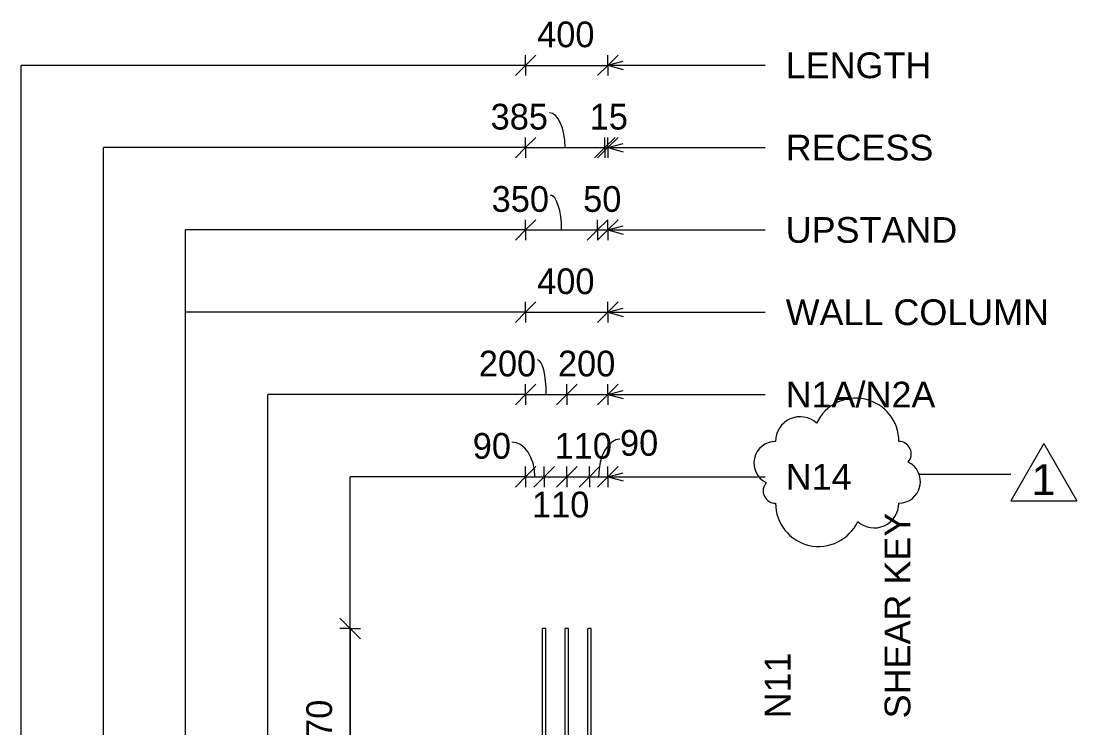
# Model space of a CAD drawing. Header units: millimetres. Extents: x -14784 to 1566, y -2747 to 9321.
# Drawn here: x -3568 to 1566, y 4147 to 7582 of the extents above; entities that cross this region are included whole.
import ezdxf

# ---------------------------------------------------------------- set-up
doc = ezdxf.new("R2010")
doc.units = ezdxf.units.MM
for name, color, linetype, lineweight in [('A-ANNO-DIMS', 211, 'Continuous', 9), ('A-ANNO-DIMS-50', 211, 'Continuous', 9), ('A-DETL-MBND', 5, 'Continuous', 18), ('G-ANNO-REVC', 71, 'Continuous', 9), ('G-ANNO-REVC-IDEN', 71, 'Continuous', 9), ('G-ANNO-TEXT', 231, 'Continuous', 9), ('S-RBAR', 171, 'Continuous', 18)]:
    doc.layers.add(name, color=color, linetype=linetype, lineweight=lineweight)
doc.styles.add('Arial_1', font='arial.ttf', dxfattribs={"height": 125})
doc.styles.add('Arial_2', font='arial.ttf', dxfattribs={"height": 150})
doc.styles.add('Nirmala UI Semilight', font='NirmalaS.ttf', dxfattribs={"height": 125})
doc.dimstyles.new('Arrow_Filled_-_2_5_NI_UI', dxfattribs={"dimscale": 304.8, "dimtxt": 130.920493, "dimasz": 0.328084, "dimexe": 0.164042, "dimexo": 0.0625, "dimgap": 0.164042, "dimtad": 1, "dimdec": 4, "dimzin": 0, "dimdsep": 46, "dimtxsty": 'Nirmala UI Semilight', "dimblk1": 'OBLIQUE', "dimblk2": 'OBLIQUE', "dimsah": 1, "dimcen": 0.09, "dimazin": 0, "dimtfac": 1, "dimtdec": 4, "dimtix": 1, "dimtmove": 1, "dimatfit": 3, "dimfxl": 0.164042, "dimfxlon": 1, "dimtvp": 1, "dimtolj": 1, "dimtzin": 0, "dimarcsym": 2})
doc.dimstyles.new('Arrow_Filled_-_2_5_NI_UI_1', dxfattribs={"dimscale": 304.8, "dimtxt": 130.920493, "dimasz": 0.328084, "dimexe": 0.164042, "dimexo": 0.0625, "dimgap": 0.164042, "dimtad": 1, "dimdec": 4, "dimzin": 0, "dimdsep": 46, "dimtxsty": 'Nirmala UI Semilight', "dimblk1": 'OBLIQUE', "dimblk2": 'OBLIQUE', "dimsah": 1, "dimcen": 0.09, "dimazin": 0, "dimtfac": 1, "dimtdec": 4, "dimtix": 1, "dimtmove": 0, "dimatfit": 3, "dimfxl": 0.164042, "dimfxlon": 1, "dimtvp": 1, "dimtolj": 1, "dimtzin": 0, "dimarcsym": 2})
doc.dimstyles.new('Arrow_Filled_-_2_5_NI_UI_2', dxfattribs={"dimscale": 304.8, "dimtxt": 130.920493, "dimasz": 0.328084, "dimexe": 0.164042, "dimexo": 0.0625, "dimgap": 0.164042, "dimtad": 1, "dimdec": 4, "dimzin": 0, "dimdsep": 46, "dimtxsty": 'Nirmala UI Semilight', "dimblk1": 'OBLIQUE', "dimblk2": 'OBLIQUE', "dimsah": 1, "dimcen": 0.09, "dimazin": 0, "dimtfac": 1, "dimtdec": 4, "dimtix": 1, "dimtmove": 2, "dimatfit": 3, "dimfxl": 0.164042, "dimfxlon": 1, "dimtvp": 1, "dimtolj": 1, "dimtzin": 0, "dimarcsym": 2})

# ---------------------------------------------------------------- blocks, each defined once
blk = doc.blocks.new('DIMBLOCK103-Elevation Right')
at = {"layer": 'A-ANNO-DIMS-50'}
for p, q in [((-1967.7, 4630.3), (-2017.7, 4680.3)), ((-1967.7, 4630.3), (-2017.7, 4630.3)), ((-1967.7, 4630.3), (-1967.7, 3660.3)), ((-1967.7, 4630.3), (-1917.7, 4580.3)), ((-1967.7, 4630.3), (-1917.7, 4630.3)), ((-1967.7, 3660.3), (-2017.7, 3710.3)), ((-1967.7, 3660.3), (-2017.7, 3660.3)), ((-1967.7, 3660.3), (-1917.7, 3610.3)), ((-1967.7, 3660.3), (-1917.7, 3660.3))]:
    blk.add_line(p, q, dxfattribs=at)
at = {"layer": 'A-ANNO-DIMS-50', "color": 0, "insert": (-2180.8, 4004.9), "char_height": 125, "width": 337.061, "attachment_point": 1, "rotation": 90, "line_spacing_factor": 1.142579, "style": 'Nirmala UI Semilight'}
blk.add_mtext('970', dxfattribs=at)
blk = doc.blocks.new('_Oblique')
at = {"color": 0, "linetype": 'ByBlock', "lineweight": -2}
blk.add_line((-0.5, -0.5), (0.5, 0.5), dxfattribs=at)
blk = doc.blocks.new('DIMBLOCK106-Elevation Right')
at = {"layer": 'A-ANNO-DIMS-50'}
for p, q in [((-1114.4, 5366.9), (-1064.4, 5416.9)), ((-1114.4, 5366.9), (-1114.4, 5416.9)), ((-1024.4, 5366.9), (-974.4, 5416.9)), ((-1024.4, 5366.9), (-1024.4, 5416.9)), ((-1114.4, 5366.9), (-1164.4, 5316.9)), ((-1114.4, 5366.9), (-1024.4, 5366.9)), ((-1114.4, 5366.9), (-1114.4, 5316.9)), ((-1024.4, 5366.9), (-1074.4, 5316.9)), ((-1024.4, 5366.9), (-1024.4, 5316.9))]:
    blk.add_line(p, q, dxfattribs=at)
blk.add_ellipse((-1181.2, 5366.9), major_axis=(0, 169), ratio=0.661744, start_param=4.712389, end_param=6.283185, dxfattribs=at)
at = {"layer": 'A-ANNO-DIMS-50', "color": 0, "insert": (-1371.6, 5580), "char_height": 125, "width": 228.516, "attachment_point": 1, "rotation": 359.9997, "line_spacing_factor": 1.142579, "style": 'Nirmala UI Semilight'}
blk.add_mtext('90', dxfattribs=at)
blk = doc.blocks.new('DIMBLOCK107-Elevation Right')
at = {"layer": 'A-ANNO-DIMS-50'}
for p, q in [((-1024.4, 5366.9), (-974.4, 5416.9)), ((-1024.4, 5366.9), (-1024.4, 5416.9)), ((-914.4, 5366.9), (-864.4, 5416.9)), ((-914.4, 5366.9), (-914.4, 5416.9)), ((-1024.4, 5366.9), (-1074.4, 5316.9)), ((-1024.4, 5366.9), (-914.4, 5366.9)), ((-1024.4, 5366.9), (-1024.4, 5316.9)), ((-914.4, 5366.9), (-964.4, 5316.9)), ((-914.4, 5366.9), (-914.4, 5316.9))]:
    blk.add_line(p, q, dxfattribs=at)
at = {"layer": 'A-ANNO-DIMS-50', "color": 0, "insert": (-1083.6, 5294.9), "char_height": 125, "width": 274.219, "attachment_point": 1, "rotation": 359.9997, "line_spacing_factor": 1.142579, "style": 'Nirmala UI Semilight'}
blk.add_mtext('110', dxfattribs=at)
blk = doc.blocks.new('DIMBLOCK108-Elevation Right')
at = {"layer": 'A-ANNO-DIMS-50'}
for p, q in [((-914.4, 5366.9), (-864.4, 5416.9)), ((-914.4, 5366.9), (-914.4, 5416.9)), ((-804.4, 5366.9), (-754.4, 5416.9)), ((-804.4, 5366.9), (-804.4, 5416.9)), ((-914.4, 5366.9), (-964.4, 5316.9)), ((-914.4, 5366.9), (-804.4, 5366.9)), ((-914.4, 5366.9), (-914.4, 5316.9)), ((-804.4, 5366.9), (-854.4, 5316.9)), ((-804.4, 5366.9), (-804.4, 5316.9))]:
    blk.add_line(p, q, dxfattribs=at)
at = {"layer": 'A-ANNO-DIMS-50', "color": 0, "insert": (-973.6, 5580), "char_height": 125, "width": 274.219, "attachment_point": 1, "rotation": 359.9997, "line_spacing_factor": 1.142579, "style": 'Nirmala UI Semilight'}
blk.add_mtext('110', dxfattribs=at)
blk = doc.blocks.new('DIMBLOCK109-Elevation Right')
at = {"layer": 'A-ANNO-DIMS-50'}
for p, q in [((-804.4, 5366.9), (-754.4, 5416.9)), ((-804.4, 5366.9), (-804.4, 5416.9)), ((-714.4, 5366.9), (-664.4, 5416.9)), ((-714.4, 5366.9), (-714.4, 5416.9)), ((-804.4, 5366.9), (-854.4, 5316.9)), ((-804.4, 5366.9), (-714.4, 5366.9)), ((-804.4, 5366.9), (-804.4, 5316.9)), ((-714.4, 5366.9), (-764.4, 5316.9)), ((-714.4, 5366.9), (-714.4, 5316.9))]:
    blk.add_line(p, q, dxfattribs=at)
blk.add_ellipse((-655.5, 5366.9), major_axis=(0, 183.4), ratio=0.566228, start_param=0, end_param=1.570796, dxfattribs=at)
at = {"layer": 'A-ANNO-DIMS-50', "color": 0, "insert": (-655.5, 5594.4), "char_height": 125, "width": 228.516, "attachment_point": 1, "rotation": 359.9997, "line_spacing_factor": 1.142579, "style": 'Nirmala UI Semilight'}
blk.add_mtext('90', dxfattribs=at)
blk = doc.blocks.new('DIMBLOCK110-Elevation Right')
at = {"layer": 'A-ANNO-DIMS-50'}
for p, q in [((-1114.4, 5766.9), (-1064.4, 5816.9)), ((-1114.4, 5766.9), (-1114.4, 5816.9)), ((-914.4, 5766.9), (-864.4, 5816.9)), ((-914.4, 5766.9), (-914.4, 5816.9)), ((-1114.4, 5766.9), (-1164.4, 5716.9)), ((-1114.4, 5766.9), (-914.4, 5766.9)), ((-1114.4, 5766.9), (-1114.4, 5716.9)), ((-914.4, 5766.9), (-964.4, 5716.9)), ((-914.4, 5766.9), (-914.4, 5716.9))]:
    blk.add_line(p, q, dxfattribs=at)
blk.add_ellipse((-1056.4, 5766.9), major_axis=(0, 169), ratio=0.248852, start_param=4.712389, end_param=6.283185, dxfattribs=at)
at = {"layer": 'A-ANNO-DIMS-50', "color": 0, "insert": (-1342.1, 5980), "char_height": 125, "width": 342.774, "attachment_point": 1, "rotation": 359.9997, "line_spacing_factor": 1.142579, "style": 'Nirmala UI Semilight'}
blk.add_mtext('200', dxfattribs=at)
blk = doc.blocks.new('DIMBLOCK111-Elevation Right')
at = {"layer": 'A-ANNO-DIMS-50'}
for p, q in [((-914.4, 5766.9), (-864.4, 5816.9)), ((-914.4, 5766.9), (-914.4, 5816.9)), ((-714.4, 5766.9), (-664.4, 5816.9)), ((-714.4, 5766.9), (-714.4, 5816.9)), ((-914.4, 5766.9), (-964.4, 5716.9)), ((-914.4, 5766.9), (-714.4, 5766.9)), ((-914.4, 5766.9), (-914.4, 5716.9)), ((-714.4, 5766.9), (-764.4, 5716.9)), ((-714.4, 5766.9), (-714.4, 5716.9))]:
    blk.add_line(p, q, dxfattribs=at)
at = {"layer": 'A-ANNO-DIMS-50', "color": 0, "insert": (-957.2, 5980), "char_height": 125, "width": 342.774, "attachment_point": 1, "rotation": 359.9997, "line_spacing_factor": 1.142579, "style": 'Nirmala UI Semilight'}
blk.add_mtext('200', dxfattribs=at)
blk = doc.blocks.new('DIMBLOCK117-Elevation Right')
at = {"layer": 'A-ANNO-DIMS-50'}
for p, q in [((-1114.4, 6566.7), (-1064.4, 6616.7)), ((-1114.4, 6566.7), (-1114.4, 6616.7)), ((-764.4, 6566.7), (-714.4, 6616.7)), ((-764.4, 6566.7), (-764.4, 6616.7)), ((-1114.4, 6566.7), (-1164.4, 6516.7)), ((-1114.4, 6566.7), (-764.4, 6566.7)), ((-1114.4, 6566.7), (-1114.4, 6516.7)), ((-764.4, 6566.7), (-814.4, 6516.7)), ((-764.4, 6566.7), (-764.4, 6516.7))]:
    blk.add_line(p, q, dxfattribs=at)
blk.add_ellipse((-994, 6566.7), major_axis=(0, 169), ratio=0.323018, start_param=4.712389, end_param=6.283185, dxfattribs=at)
at = {"layer": 'A-ANNO-DIMS-50', "color": 0, "insert": (-1279.6, 6779.8), "char_height": 125, "width": 342.774, "attachment_point": 1, "rotation": 359.9997, "line_spacing_factor": 1.142579, "style": 'Nirmala UI Semilight'}
blk.add_mtext('350', dxfattribs=at)
blk = doc.blocks.new('DIMBLOCK118-Elevation Right')
at = {"layer": 'A-ANNO-DIMS-50'}
for p, q in [((-764.4, 6566.7), (-714.4, 6616.7)), ((-764.4, 6566.7), (-764.4, 6616.7)), ((-714.4, 6566.7), (-664.4, 6616.7)), ((-714.4, 6566.7), (-714.4, 6616.7)), ((-764.4, 6566.7), (-814.4, 6516.7)), ((-764.4, 6566.7), (-714.4, 6566.7)), ((-714.4, 6566.7), (-764.4, 6516.7)), ((-764.4, 6566.7), (-764.4, 6516.7)), ((-714.4, 6566.7), (-714.4, 6516.7))]:
    blk.add_line(p, q, dxfattribs=at)
at = {"layer": 'A-ANNO-DIMS-50', "color": 0, "insert": (-834.6, 6779.8), "char_height": 125, "width": 228.516, "attachment_point": 1, "rotation": 359.9997, "line_spacing_factor": 1.142579, "style": 'Nirmala UI Semilight'}
blk.add_mtext('50', dxfattribs=at)
blk = doc.blocks.new('DIMBLOCK119-Elevation Right')
at = {"layer": 'A-ANNO-DIMS-50'}
for p, q in [((-1114.4, 6166.9), (-1064.4, 6216.9)), ((-1114.4, 6166.9), (-1114.4, 6216.9)), ((-714.4, 6166.9), (-664.4, 6216.9)), ((-714.4, 6166.9), (-714.4, 6216.9)), ((-1114.4, 6166.9), (-1164.4, 6116.9)), ((-1114.4, 6166.9), (-714.4, 6166.9)), ((-1114.4, 6166.9), (-1114.4, 6116.9)), ((-714.4, 6166.9), (-764.4, 6116.9)), ((-714.4, 6166.9), (-714.4, 6116.9))]:
    blk.add_line(p, q, dxfattribs=at)
at = {"layer": 'A-ANNO-DIMS-50', "color": 0, "insert": (-1058.4, 6380), "char_height": 125, "width": 345.63, "attachment_point": 1, "rotation": 359.9997, "line_spacing_factor": 1.142579, "style": 'Nirmala UI Semilight'}
blk.add_mtext('400', dxfattribs=at)
blk = doc.blocks.new('DIMBLOCK120-Elevation Right')
at = {"layer": 'A-ANNO-DIMS-50'}
for p, q in [((-1114.4, 6966.7), (-1064.4, 7016.7)), ((-1114.4, 6966.7), (-1114.4, 7016.7)), ((-729.4, 6966.7), (-679.4, 7016.7)), ((-729.4, 6966.7), (-729.4, 7016.7)), ((-1114.4, 6966.7), (-1164.4, 6916.7)), ((-1114.4, 6966.7), (-729.4, 6966.7)), ((-1114.4, 6966.7), (-1114.4, 6916.7)), ((-729.4, 6966.7), (-779.4, 6916.7)), ((-729.4, 6966.7), (-729.4, 6916.7))]:
    blk.add_line(p, q, dxfattribs=at)
blk.add_ellipse((-999, 6966.7), major_axis=(0, 169), ratio=0.456433, start_param=4.712389, end_param=6.283185, dxfattribs=at)
at = {"layer": 'A-ANNO-DIMS-50', "color": 0, "insert": (-1284.6, 7179.8), "char_height": 125, "width": 342.774, "attachment_point": 1, "rotation": 359.9997, "line_spacing_factor": 1.142579, "style": 'Nirmala UI Semilight'}
blk.add_mtext('385', dxfattribs=at)
blk = doc.blocks.new('DIMBLOCK121-Elevation Right')
at = {"layer": 'A-ANNO-DIMS-50'}
for p, q in [((-729.4, 6966.7), (-679.4, 7016.7)), ((-729.4, 6966.7), (-729.4, 7016.7)), ((-714.4, 6966.7), (-664.4, 7016.7)), ((-714.4, 6966.7), (-714.4, 7016.7)), ((-729.4, 6966.7), (-779.4, 6916.7)), ((-714.4, 6966.7), (-764.4, 6916.7)), ((-729.4, 6966.7), (-714.4, 6966.7)), ((-729.4, 6966.7), (-729.4, 6916.7)), ((-714.4, 6966.7), (-714.4, 6916.7))]:
    blk.add_line(p, q, dxfattribs=at)
at = {"layer": 'A-ANNO-DIMS-50', "color": 0, "insert": (-802.8, 7179.8), "char_height": 125, "width": 194.238, "attachment_point": 1, "rotation": 359.9997, "line_spacing_factor": 1.142579, "style": 'Nirmala UI Semilight'}
blk.add_mtext('15', dxfattribs=at)
blk = doc.blocks.new('DIMBLOCK122-Elevation Right')
at = {"layer": 'A-ANNO-DIMS-50'}
for p, q in [((-1114.4, 7366.7), (-1064.4, 7416.7)), ((-1114.4, 7366.7), (-1114.4, 7416.7)), ((-714.4, 7366.7), (-664.4, 7416.7)), ((-714.4, 7366.7), (-714.4, 7416.7)), ((-1114.4, 7366.7), (-1164.4, 7316.7)), ((-1114.4, 7366.7), (-714.4, 7366.7)), ((-1114.4, 7366.7), (-1114.4, 7316.7)), ((-714.4, 7366.7), (-764.4, 7316.7)), ((-714.4, 7366.7), (-714.4, 7316.7))]:
    blk.add_line(p, q, dxfattribs=at)
at = {"layer": 'A-ANNO-DIMS-50', "color": 0, "insert": (-1058.4, 7579.8), "char_height": 125, "width": 345.63, "attachment_point": 1, "rotation": 359.9997, "line_spacing_factor": 1.142579, "style": 'Nirmala UI Semilight'}
blk.add_mtext('400', dxfattribs=at)
blk = doc.blocks.new('Family - ___-3173356-Elevation Right')
at = {"layer": 'G-ANNO-REVC'}
for centre, radius, start, end in [((14318.8, 5538.9), 210, 360, 154.7912), ((14048.8, 5538.9), 120, 48.1897, 180), ((13928.8, 5433.9), 105, 90, 244.7912), ((14528.8, 5478.9), 60, 318.1897, 90), ((14528.8, 5343.9), 105, 270, 64.7912), ((13928.8, 5298.9), 60, 138.1897, 270), ((14138.8, 5238.9), 210, 180, 334.7912), ((14408.8, 5238.9), 120, 228.1897, 0)]:
    blk.add_arc(centre, radius, start, end, dxfattribs=at)
blk = doc.blocks.new('M_Revision Tag - M_Revision Tag-33754-Elevation Right')
at = {"layer": 'G-ANNO-REVC-IDEN'}
for p, q in [((15233.9, 5528.5), (15073.5, 5250.6)), ((15233.9, 5528.5), (15394.3, 5250.6)), ((15073.5, 5250.6), (15394.3, 5250.6))]:
    blk.add_line(p, q, dxfattribs=at)

msp = doc.modelspace()

# ---------------------------------------------------------------- linework, layer by layer
at = {"layer": 'A-DETL-MBND'}
for p, q in [((-3567.69117, 3660.32748), (-3567.69117, 7366.71961)), ((-1114.35655, 7366.71961), (-3567.69117, 7366.71961)), ((-3167.69117, 3660.32537), (-3167.69117, 6966.71961)), ((-1114.35865, 6966.71961), (-3167.69117, 6966.71961)), ((-2767.69117, 3660.32327), (-2767.69117, 6566.71961)), ((-1114.36075, 6566.71961), (-2767.69117, 6566.71961)), ((-1114.36285, 6166.947), (-2767.69117, 6166.947)), ((-2367.69117, 3660.32117), (-2367.69117, 5766.947)), ((-1114.36495, 5766.947), (-2367.69117, 5766.947)), ((-1967.69117, 3660.31907), (-1967.69117, 5366.947)), ((-1114.36705, 5366.947), (-1967.69117, 5366.947))]:
    msp.add_line(p, q, dxfattribs=at)
at = {"layer": 'G-ANNO-REVC-IDEN'}
msp.add_line((796.34343, 5380.36644), (1245.42776, 5380.36644), dxfattribs=at)
at = {"layer": 'G-ANNO-TEXT', "color": 250}
for p, q in [((-714.36944, 7366.94898), (-639.36933, 7387.04478)), ((-714.36944, 7366.94898), (-639.36954, 7346.8524)), ((-714.36944, 7366.94898), (50.24754, 7366.94496)), ((-714.37154, 6966.94898), (-639.37143, 6987.04478)), ((-714.37154, 6966.94898), (-639.37165, 6946.8524)), ((-714.37154, 6966.94898), (50.24544, 6966.94496)), ((-714.37364, 6566.94898), (-639.37354, 6587.04478)), ((-714.37364, 6566.94898), (-639.37375, 6546.8524)), ((-714.37364, 6566.94898), (50.24334, 6566.94496)), ((-714.37574, 6166.94898), (-639.37564, 6187.04478)), ((-714.37574, 6166.94898), (-639.37585, 6146.8524)), ((-714.37574, 6166.94898), (50.24123, 6166.94496)), ((-714.37784, 5766.94898), (-639.37774, 5787.04478)), ((-714.37784, 5766.94898), (-639.37795, 5746.8524)), ((-714.37784, 5766.94898), (50.23913, 5766.94496)), ((-714.37995, 5366.94898), (-639.37984, 5387.04478)), ((-714.37995, 5366.94898), (-639.38005, 5346.8524)), ((-714.37995, 5366.94898), (50.23703, 5366.94496))]:
    msp.add_line(p, q, dxfattribs=at)
at = {"layer": 'S-RBAR'}
for p, q in [((-1032.38059, 3039.84516), (-1032.37224, 4630.31297)), ((-1016.37224, 4630.31288), (-1032.37224, 4630.31297)), ((-1016.38059, 3039.84507), (-1016.37224, 4630.31288)), ((-922.3806, 3039.84458), (-922.37224, 4630.31239)), ((-906.37224, 4630.3123), (-922.37224, 4630.31239)), ((-906.3806, 3039.84408), (-906.37224, 4630.3123)), ((-812.3806, 3039.84358), (-812.37224, 4630.31181)), ((-796.37224, 4630.31173), (-812.37224, 4630.31181)), ((-796.3806, 3039.8435), (-796.37224, 4630.31173))]:
    msp.add_line(p, q, dxfattribs=at)

# ---------------------------------------------------------------- block references
at = {"layer": 'G-ANNO-REVC'}
msp.add_blockref('Family - ___-3173356-Elevation Right', (-13828.10232, 0), dxfattribs=at)
at = {"layer": 'G-ANNO-REVC-IDEN'}
msp.add_blockref('M_Revision Tag - M_Revision Tag-33754-Elevation Right', (-13828.10232, 0), dxfattribs=at)

# ---------------------------------------------------------------- texts
at = {"layer": 'G-ANNO-REVC-IDEN', "insert": (1345.69821, 5428.45043), "char_height": 150, "width": 144.30375, "attachment_point": 1, "style": 'Arial_2'}
msp.add_mtext('1', dxfattribs=at)
at = {"layer": 'G-ANNO-TEXT', "color": 7, "char_height": 125, "attachment_point": 1, "style": 'Arial_1'}
for s, insert, width, rotation in [('LENGTH', (150.24787, 7429.44444), 857.805625, 359.99969898), ('RECESS', (150.24577, 7029.44444), 865.8225, 359.99969898), ('UPSTAND', (150.24366, 6629.44444), 1010.12625, 359.99969898), ('WALL COLUMN', (150.24156, 6229.44444), 1551.2653125, 359.99969898), ('N1A/N2A', (150.23946, 5829.44444), 877.8478125, 359.99969898), ('N14', (150.23736, 5429.44444), 384.81, 359.99969898), ('SHEAR KEY', (631.11294, 4192.95579), 1206.5396875, 90), ('N11', (48.61294, 4192.95786), 384.81, 90)]:
    msp.add_mtext(s, dxfattribs=dict(at, insert=insert, width=width, rotation=rotation))

# ---------------------------------------------------------------- dimensions: what is measured, and where the dimension line sits
at = {"layer": 'A-ANNO-DIMS'}
for base, p1, p2, angle, override, picture, middle in [((-714.35655, 7366.71751), (-1114.35681, 7316.71961), (-714.35681, 7316.71751), 359.99969897, {"dimpost": '<>', "dimfxl": 400}, 'DIMBLOCK122-Elevation Right', (-914.35594, 7481.31061)), ((-714.35865, 6966.71751), (-729.35891, 6916.71759), (-714.35891, 6916.71751), 359.99969897, {"dimpost": '<>', "dimfxl": 15}, 'DIMBLOCK121-Elevation Right', (-721.85804, 7081.65828)), ((-714.36075, 6566.71751), (-764.36101, 6516.71777), (-714.36101, 6516.71751), 359.99969897, {"dimpost": '<>', "dimfxl": 50}, 'DIMBLOCK118-Elevation Right', (-739.36015, 6681.30969)), ((-714.36285, 6166.9449), (-1114.36311, 6116.947), (-714.36311, 6116.9449), 359.99969897, {"dimpost": '<>', "dimfxl": 400}, 'DIMBLOCK119-Elevation Right', (-914.36225, 6281.538)), ((-714.36495, 5766.9449), (-914.36614, 5716.94595), (-714.36521, 5716.9449), 359.99969897, {"dimpost": '<>', "dimfxl": 200.000926}, 'DIMBLOCK111-Elevation Right', (-814.36481, 5881.53747)), ((-804.36837, 5366.94537), (-914.36863, 5316.94595), (-804.36863, 5316.94537), 359.99969897, {"dimpost": '<>', "dimfxl": 110}, 'DIMBLOCK108-Elevation Right', (-859.36777, 5481.88639)), ((-1967.70029, 3660.32973), (-1917.68607, 4630.32602), (-1917.70029, 3660.329), 89.99915994, {"dimpost": '<>', "dimfxl": 969.997023}, 'DIMBLOCK103-Elevation Right', (-2082.32882, 4145.32993))]:
    dim = msp.add_linear_dim(base=base, p1=p1, p2=p2, angle=angle, dimstyle='Arrow_Filled_-_2_5_NI_UI_1', override=override, dxfattribs=at)
    dim.commit()
    dim.dimension.update_dxf_attribs({"geometry": picture, "text_midpoint": middle})
for base, p1, p2, override, picture, middle in [((-729.35865, 6966.71759), (-1114.35891, 6916.71961), (-729.35891, 6916.71759), {"dimpost": '<>', "dimfxl": 385}, 'DIMBLOCK120-Elevation Right', (-1113.26154, 7096.47224)), ((-764.36075, 6566.71777), (-1114.36101, 6516.71961), (-764.36101, 6516.71777), {"dimpost": '<>', "dimfxl": 350}, 'DIMBLOCK117-Elevation Right', (-1108.21395, 6696.47221)), ((-914.36588, 5766.94595), (-1114.36521, 5716.947), (-914.36614, 5716.94595), {"dimpost": '<>', "dimfxl": 199.999074}, 'DIMBLOCK110-Elevation Right', (-1170.68321, 5896.69992)), ((-714.36705, 5366.9449), (-804.36863, 5316.94537), (-714.36732, 5316.9449), {"dimpost": '<>', "dimfxl": 90.001317}, 'DIMBLOCK109-Elevation Right', (-541.27388, 5511.05861)), ((-1024.36837, 5366.94653), (-1114.36732, 5316.947), (-1024.36863, 5316.94653), {"dimpost": '<>', "dimfxl": 89.998684}, 'DIMBLOCK106-Elevation Right', (-1257.38598, 5496.70038))]:
    dim = msp.add_linear_dim(base=base, p1=p1, p2=p2, angle=359.99969897, dimstyle='Arrow_Filled_-_2_5_NI_UI', override=override, dxfattribs=at)
    dim.commit()
    dim.dimension.update_dxf_attribs({"geometry": picture, "text_midpoint": middle, "dimtype": 160})
dim = msp.add_linear_dim(base=(-914.36837, 5366.94595), p1=(-1024.36863, 5316.94653), p2=(-914.36863, 5316.94595), angle=359.99969897, dimstyle='Arrow_Filled_-_2_5_NI_UI_2', override={"dimpost": '<>', "dimfxl": 109.999999}, dxfattribs=at)
dim.commit()
dim.dimension.update_dxf_attribs({"geometry": 'DIMBLOCK107-Elevation Right', "text_midpoint": (-946.51761, 5211.53139), "dimtype": 160, "text_rotation": 359.99969897})

doc.saveas('drawing.dxf')
